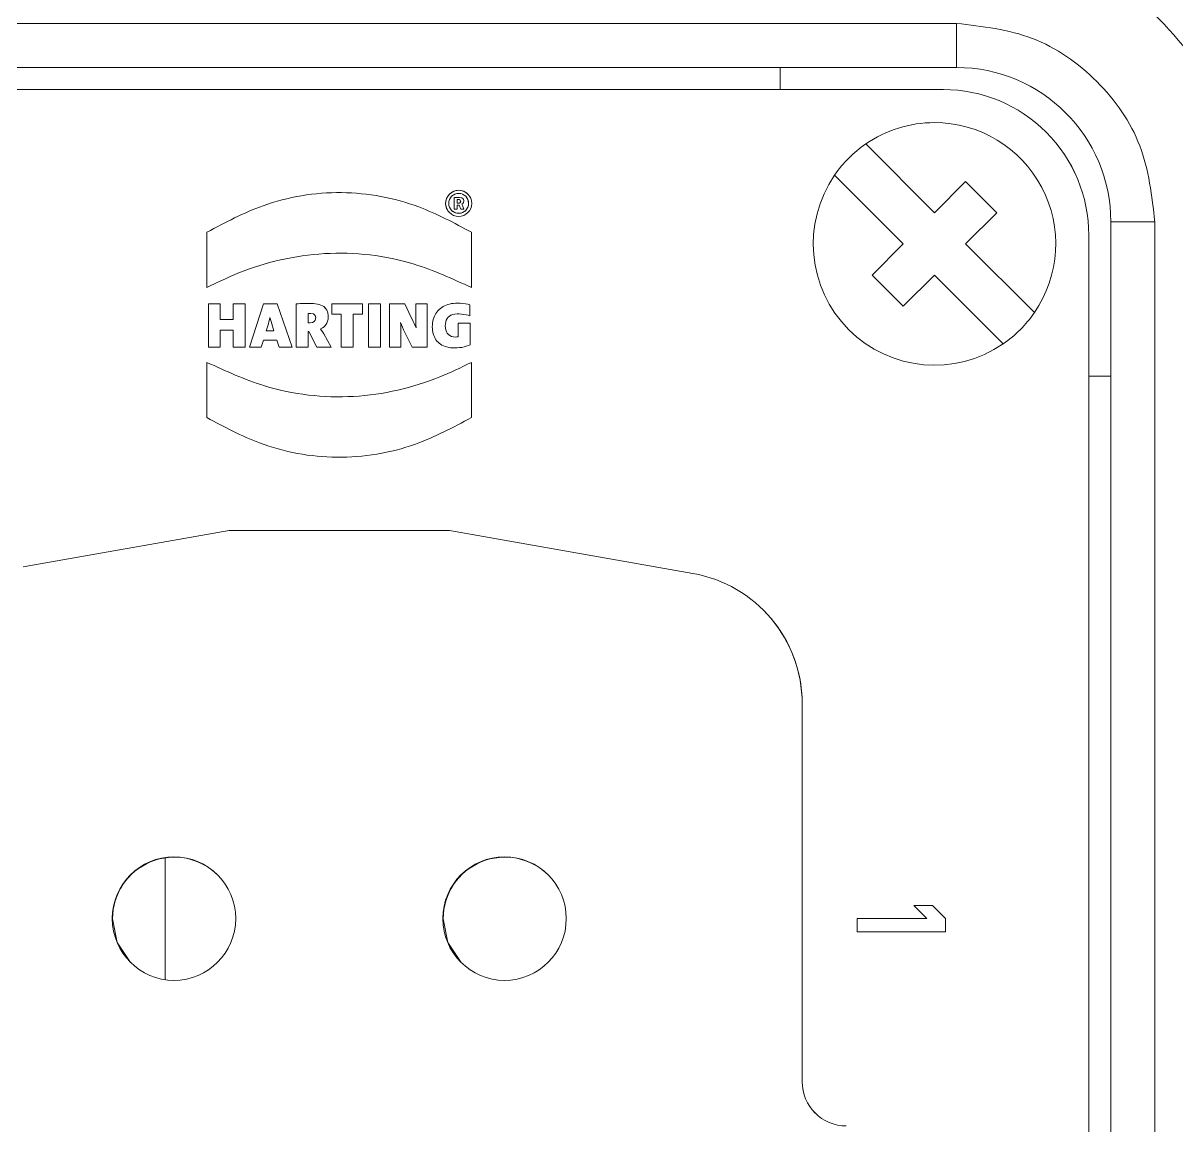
# Model space of a CAD drawing. Extents: x 4137 to 28680, y 2446 to 6814.
# Drawn here: x 14633.19 to 14666.17, y 3158.56 to 3190.06 of the extents above; entities that cross this region are included whole.
import ezdxf

# ---------------------------------------------------------------- set-up
doc = ezdxf.new("R2010")
doc.units = 0
doc.header["$LTSCALE"] = 0.5
doc.layers.get('0').update_dxf_attribs({"linetype": 'CONTINUOUS'})

msp = doc.modelspace()

# ---------------------------------------------------------------- linework, layer by layer
at = {"color": 7, "linetype": 'Continuous', "lineweight": 15}
for p, q in [((14659.873, 3190.053), (14624.593, 3190.053)), ((14659.873, 3190.053), (14624.593, 3190.053)), ((14659.873, 3190.053), (14659.873, 3188.793)), ((14659.873, 3190.053), (14659.873, 3188.793)), ((14659.873, 3188.793), (14624.593, 3188.793)), ((14659.873, 3188.793), (14624.593, 3188.793)), ((14654.833, 3188.793), (14654.833, 3188.162)), ((14654.833, 3188.793), (14654.833, 3188.162)), ((14659.496, 3188.162), (14624.972, 3188.162)), ((14659.496, 3188.162), (14624.972, 3188.162)), ((14662.436, 3186.944), (14662.436, 3186.944)), ((14662.436, 3186.944), (14662.436, 3186.944)), ((14657.279, 3186.608), (14659.243, 3184.644)), ((14657.279, 3186.608), (14659.243, 3184.644)), ((14658.352, 3183.753), (14656.388, 3185.717)), ((14658.352, 3183.753), (14656.388, 3185.717)), ((14659.243, 3184.644), (14660.134, 3185.535)), ((14659.243, 3184.644), (14660.134, 3185.535)), ((14660.134, 3185.535), (14661.025, 3184.644)), ((14660.134, 3185.535), (14661.025, 3184.644)), ((14645.667, 3185.081), (14645.511, 3185.081)), ((14645.511, 3185.081), (14645.511, 3184.743)), ((14645.511, 3185.081), (14645.511, 3184.743)), ((14645.511, 3185.081), (14645.511, 3185.081)), ((14645.667, 3185.081), (14645.511, 3185.081)), ((14645.667, 3185.081), (14645.511, 3185.081)), ((14645.511, 3185.081), (14645.511, 3184.743)), ((14645.511, 3185.081), (14645.511, 3184.743)), ((14645.511, 3185.081), (14645.511, 3185.081)), ((14645.667, 3185.081), (14645.511, 3185.081)), ((14645.737, 3185.068), (14645.667, 3185.081)), ((14645.737, 3185.068), (14645.667, 3185.081)), ((14645.667, 3185.081), (14645.667, 3185.081)), ((14645.737, 3185.068), (14645.667, 3185.081)), ((14645.737, 3185.068), (14645.667, 3185.081)), ((14645.667, 3185.081), (14645.667, 3185.081)), ((14645.777, 3185.034), (14645.737, 3185.068)), ((14645.777, 3185.034), (14645.737, 3185.068)), ((14645.737, 3185.068), (14645.737, 3185.068)), ((14645.777, 3185.034), (14645.737, 3185.068)), ((14645.777, 3185.034), (14645.737, 3185.068)), ((14645.737, 3185.068), (14645.737, 3185.068)), ((14645.79, 3184.983), (14645.777, 3185.034)), ((14645.79, 3184.983), (14645.777, 3185.034)), ((14645.845, 3185.112), (14645.845, 3185.112)), ((14645.845, 3185.112), (14645.845, 3185.112)), ((14645.442, 3184.71), (14645.442, 3184.709)), ((14645.442, 3184.71), (14645.442, 3184.709)), ((14645.511, 3184.743), (14645.595, 3184.743)), ((14645.511, 3184.743), (14645.595, 3184.743)), ((14645.595, 3185.017), (14645.652, 3185.017)), ((14645.595, 3185.017), (14645.595, 3184.921)), ((14645.595, 3185.017), (14645.652, 3185.017)), ((14645.595, 3185.017), (14645.595, 3184.921)), ((14645.652, 3184.921), (14645.595, 3184.921)), ((14645.595, 3184.921), (14645.652, 3184.921)), ((14645.595, 3184.921), (14645.595, 3184.921)), ((14645.652, 3184.921), (14645.595, 3184.921)), ((14645.595, 3184.921), (14645.652, 3184.921)), ((14645.595, 3184.921), (14645.595, 3184.921)), ((14645.595, 3184.743), (14645.595, 3184.864)), ((14645.595, 3184.864), (14645.658, 3184.864)), ((14645.595, 3184.743), (14645.595, 3184.864)), ((14645.595, 3184.864), (14645.658, 3184.864)), ((14645.652, 3184.921), (14645.652, 3184.921)), ((14645.652, 3184.921), (14645.652, 3184.921)), ((14645.658, 3184.864), (14645.701, 3184.743)), ((14645.658, 3184.864), (14645.701, 3184.743)), ((14645.658, 3184.864), (14645.658, 3184.864)), ((14645.658, 3184.864), (14645.701, 3184.743)), ((14645.658, 3184.864), (14645.701, 3184.743)), ((14645.658, 3184.864), (14645.658, 3184.864)), ((14645.686, 3185.003), (14645.686, 3185.003)), ((14645.686, 3185.003), (14645.686, 3185.003)), ((14645.701, 3184.743), (14645.794, 3184.743)), ((14645.701, 3184.743), (14645.794, 3184.743)), ((14645.731, 3184.889), (14645.762, 3184.909)), ((14645.731, 3184.889), (14645.762, 3184.909)), ((14645.744, 3184.867), (14645.731, 3184.889)), ((14645.744, 3184.867), (14645.731, 3184.889)), ((14645.751, 3184.852), (14645.744, 3184.867)), ((14645.751, 3184.852), (14645.744, 3184.867)), ((14645.794, 3184.743), (14645.751, 3184.852)), ((14645.794, 3184.743), (14645.751, 3184.852)), ((14645.762, 3184.909), (14645.783, 3184.939)), ((14645.762, 3184.909), (14645.783, 3184.939)), ((14645.783, 3184.939), (14645.79, 3184.983)), ((14645.783, 3184.939), (14645.79, 3184.983)), ((14645.928, 3184.911), (14645.928, 3184.911)), ((14645.928, 3184.911), (14645.928, 3184.911)), ((14661.025, 3184.644), (14660.134, 3183.753)), ((14661.025, 3184.644), (14660.134, 3183.753)), ((14665.543, 3184.383), (14664.283, 3184.383)), ((14664.283, 3127.683), (14664.283, 3184.383)), ((14665.543, 3184.383), (14664.283, 3184.383)), ((14664.283, 3127.683), (14664.283, 3184.383)), ((14665.543, 3127.683), (14665.543, 3184.383)), ((14665.543, 3127.683), (14665.543, 3184.383)), ((14638.447, 3182.507), (14638.447, 3184.086)), ((14638.447, 3184.086), (14638.447, 3184.086)), ((14638.447, 3184.086), (14638.447, 3182.507)), ((14638.447, 3182.507), (14638.447, 3184.086)), ((14638.447, 3184.086), (14638.447, 3184.086)), ((14638.447, 3184.086), (14638.447, 3182.507)), ((14646.007, 3184.086), (14646.007, 3182.507)), ((14646.007, 3184.086), (14646.007, 3182.507)), ((14657.461, 3182.862), (14658.352, 3183.753)), ((14657.461, 3182.862), (14658.352, 3183.753)), ((14660.134, 3183.753), (14662.098, 3181.789)), ((14660.134, 3183.753), (14662.098, 3181.789)), ((14663.654, 3128.06), (14663.654, 3184.004)), ((14663.654, 3128.06), (14663.654, 3184.004)), ((14658.352, 3181.971), (14657.461, 3182.862)), ((14658.352, 3181.971), (14657.461, 3182.862)), ((14659.243, 3182.862), (14658.352, 3181.971)), ((14659.243, 3182.862), (14658.352, 3181.971)), ((14661.207, 3180.898), (14659.243, 3182.862)), ((14661.207, 3180.898), (14659.243, 3182.862)), ((14638.487, 3182.041), (14638.829, 3182.041)), ((14638.487, 3180.803), (14638.487, 3182.041)), ((14638.487, 3182.04), (14638.487, 3182.041)), ((14638.487, 3182.041), (14638.829, 3182.041)), ((14638.487, 3180.803), (14638.487, 3182.041)), ((14638.487, 3182.04), (14638.487, 3182.041)), ((14638.487, 3180.803), (14638.487, 3182.04)), ((14638.487, 3182.04), (14638.829, 3182.04)), ((14638.487, 3180.803), (14638.487, 3182.04)), ((14638.487, 3182.04), (14638.829, 3182.04)), ((14638.829, 3182.041), (14638.829, 3181.589)), ((14638.829, 3182.041), (14638.829, 3181.589)), ((14639.199, 3182.041), (14639.54, 3182.041)), ((14639.199, 3181.589), (14639.199, 3182.041)), ((14639.199, 3182.041), (14639.199, 3182.04)), ((14639.199, 3182.041), (14639.54, 3182.041)), ((14639.199, 3181.589), (14639.199, 3182.041)), ((14639.199, 3182.041), (14639.199, 3182.04)), ((14639.199, 3181.589), (14639.199, 3182.04)), ((14639.199, 3182.04), (14639.54, 3182.04)), ((14639.199, 3181.589), (14639.199, 3182.04)), ((14639.199, 3182.04), (14639.54, 3182.04)), ((14639.54, 3182.041), (14639.54, 3180.803)), ((14639.54, 3182.041), (14639.54, 3180.803)), ((14639.662, 3180.803), (14640.066, 3182.041)), ((14639.662, 3180.803), (14640.066, 3182.041)), ((14639.663, 3180.803), (14640.066, 3182.04)), ((14639.663, 3180.803), (14640.066, 3182.04)), ((14640.066, 3182.041), (14640.456, 3182.041)), ((14640.066, 3182.041), (14640.066, 3182.04)), ((14640.066, 3182.041), (14640.456, 3182.041)), ((14640.066, 3182.041), (14640.066, 3182.04)), ((14640.066, 3182.04), (14640.456, 3182.04)), ((14640.066, 3182.04), (14640.456, 3182.04)), ((14640.456, 3182.041), (14640.88, 3180.803)), ((14640.456, 3182.041), (14640.88, 3180.803)), ((14641.001, 3182.041), (14641.052, 3182.044)), ((14641.001, 3182.041), (14641.052, 3182.044)), ((14641.001, 3182.04), (14641.052, 3182.043)), ((14641.001, 3182.04), (14641.052, 3182.043)), ((14641.001, 3180.803), (14641.001, 3182.041)), ((14641.001, 3182.041), (14641.001, 3182.04)), ((14641.001, 3180.803), (14641.001, 3182.041)), ((14641.001, 3182.041), (14641.001, 3182.04)), ((14641.001, 3180.803), (14641.001, 3182.04)), ((14641.001, 3180.803), (14641.001, 3182.04)), ((14641.052, 3182.044), (14641.108, 3182.046)), ((14641.052, 3182.043), (14641.108, 3182.046)), ((14641.052, 3182.044), (14641.108, 3182.046)), ((14641.052, 3182.043), (14641.108, 3182.046)), ((14641.052, 3182.044), (14641.052, 3182.043)), ((14641.052, 3182.044), (14641.052, 3182.043)), ((14641.108, 3182.046), (14641.167, 3182.048)), ((14641.108, 3182.046), (14641.167, 3182.048)), ((14641.108, 3182.046), (14641.167, 3182.048)), ((14641.108, 3182.046), (14641.167, 3182.048)), ((14641.108, 3182.046), (14641.108, 3182.046)), ((14641.108, 3182.046), (14641.108, 3182.046)), ((14641.167, 3182.048), (14641.228, 3182.049)), ((14641.167, 3182.048), (14641.229, 3182.049)), ((14641.167, 3182.048), (14641.228, 3182.049)), ((14641.167, 3182.048), (14641.229, 3182.049)), ((14641.167, 3182.048), (14641.167, 3182.048)), ((14641.167, 3182.048), (14641.167, 3182.048)), ((14641.228, 3182.049), (14641.292, 3182.05)), ((14641.228, 3182.049), (14641.292, 3182.05)), ((14641.228, 3182.049), (14641.229, 3182.049)), ((14641.228, 3182.049), (14641.229, 3182.049)), ((14641.229, 3182.049), (14641.292, 3182.05)), ((14641.229, 3182.049), (14641.292, 3182.05)), ((14641.292, 3182.05), (14641.358, 3182.05)), ((14641.292, 3182.05), (14641.358, 3182.05)), ((14641.292, 3182.05), (14641.292, 3182.05)), ((14641.292, 3182.05), (14641.358, 3182.05)), ((14641.292, 3182.05), (14641.358, 3182.05)), ((14641.292, 3182.05), (14641.292, 3182.05)), ((14641.342, 3181.766), (14641.359, 3181.768)), ((14641.342, 3181.766), (14641.359, 3181.768)), ((14641.342, 3181.5), (14641.342, 3181.766)), ((14641.342, 3181.5), (14641.342, 3181.766)), ((14641.358, 3182.05), (14641.424, 3182.05)), ((14641.358, 3182.05), (14641.424, 3182.05)), ((14641.358, 3182.05), (14641.358, 3182.05)), ((14641.358, 3182.05), (14641.424, 3182.05)), ((14641.358, 3182.05), (14641.424, 3182.05)), ((14641.358, 3182.05), (14641.358, 3182.05)), ((14641.359, 3181.768), (14641.382, 3181.769)), ((14641.359, 3181.768), (14641.382, 3181.769)), ((14641.382, 3181.769), (14641.406, 3181.769)), ((14641.382, 3181.769), (14641.406, 3181.769)), ((14641.406, 3181.769), (14641.495, 3181.751)), ((14641.406, 3181.769), (14641.495, 3181.751)), ((14641.424, 3182.05), (14641.489, 3182.049)), ((14641.424, 3182.05), (14641.489, 3182.048)), ((14641.424, 3182.05), (14641.424, 3182.05)), ((14641.424, 3182.05), (14641.489, 3182.049)), ((14641.424, 3182.05), (14641.489, 3182.048)), ((14641.424, 3182.05), (14641.424, 3182.05)), ((14641.489, 3182.049), (14641.55, 3182.043)), ((14641.489, 3182.049), (14641.489, 3182.048)), ((14641.489, 3182.049), (14641.55, 3182.043)), ((14641.489, 3182.049), (14641.489, 3182.048)), ((14641.489, 3182.048), (14641.55, 3182.043)), ((14641.489, 3182.048), (14641.55, 3182.043)), ((14641.495, 3181.751), (14641.543, 3181.704)), ((14641.495, 3181.751), (14641.543, 3181.704)), ((14641.55, 3182.043), (14641.607, 3182.034)), ((14641.55, 3182.043), (14641.607, 3182.034)), ((14641.55, 3182.043), (14641.55, 3182.043)), ((14641.55, 3182.043), (14641.607, 3182.034)), ((14641.55, 3182.043), (14641.607, 3182.034)), ((14641.55, 3182.043), (14641.55, 3182.043)), ((14641.607, 3182.034), (14641.659, 3182.022)), ((14641.607, 3182.034), (14641.659, 3182.021)), ((14641.607, 3182.034), (14641.607, 3182.034)), ((14641.607, 3182.034), (14641.659, 3182.022)), ((14641.607, 3182.034), (14641.659, 3182.021)), ((14641.607, 3182.034), (14641.607, 3182.034)), ((14641.659, 3182.022), (14641.707, 3182.005)), ((14641.659, 3182.022), (14641.659, 3182.021)), ((14641.659, 3182.022), (14641.707, 3182.005)), ((14641.659, 3182.022), (14641.659, 3182.021)), ((14641.659, 3182.021), (14641.707, 3182.005)), ((14641.659, 3182.021), (14641.707, 3182.005)), ((14641.707, 3182.005), (14641.75, 3181.984)), ((14641.707, 3182.005), (14641.75, 3181.984)), ((14641.707, 3182.005), (14641.707, 3182.005)), ((14641.707, 3182.005), (14641.75, 3181.984)), ((14641.707, 3182.005), (14641.75, 3181.984)), ((14641.707, 3182.005), (14641.707, 3182.005)), ((14641.75, 3181.984), (14641.788, 3181.96)), ((14641.75, 3181.984), (14641.788, 3181.96)), ((14641.75, 3181.984), (14641.75, 3181.984)), ((14641.75, 3181.984), (14641.788, 3181.96)), ((14641.75, 3181.984), (14641.788, 3181.96)), ((14641.75, 3181.984), (14641.75, 3181.984)), ((14641.788, 3181.96), (14641.821, 3181.931)), ((14641.788, 3181.96), (14641.822, 3181.931)), ((14641.788, 3181.96), (14641.788, 3181.96)), ((14641.788, 3181.96), (14641.821, 3181.931)), ((14641.788, 3181.96), (14641.822, 3181.931)), ((14641.788, 3181.96), (14641.788, 3181.96)), ((14641.821, 3181.931), (14641.85, 3181.898)), ((14641.821, 3181.931), (14641.85, 3181.898)), ((14641.85, 3181.898), (14641.873, 3181.86)), ((14641.85, 3181.898), (14641.873, 3181.86)), ((14641.873, 3181.86), (14641.892, 3181.818)), ((14641.873, 3181.86), (14641.892, 3181.818)), ((14641.892, 3181.818), (14641.905, 3181.771)), ((14641.892, 3181.818), (14641.905, 3181.771)), ((14641.905, 3181.771), (14641.913, 3181.719)), ((14641.905, 3181.771), (14641.913, 3181.719)), ((14642.017, 3182.041), (14642.893, 3182.041)), ((14642.017, 3181.748), (14642.017, 3182.041)), ((14642.017, 3182.041), (14642.017, 3182.04)), ((14642.017, 3182.041), (14642.893, 3182.041)), ((14642.017, 3181.748), (14642.017, 3182.041)), ((14642.017, 3182.041), (14642.017, 3182.04)), ((14642.017, 3182.04), (14642.893, 3182.04)), ((14642.017, 3181.748), (14642.017, 3182.04)), ((14642.017, 3182.04), (14642.893, 3182.04)), ((14642.017, 3181.748), (14642.017, 3182.04)), ((14642.284, 3181.748), (14642.017, 3181.748)), ((14642.284, 3181.748), (14642.017, 3181.748)), ((14642.284, 3180.803), (14642.284, 3181.748)), ((14642.284, 3181.748), (14642.284, 3181.747)), ((14642.284, 3180.803), (14642.284, 3181.748)), ((14642.284, 3181.748), (14642.284, 3181.747)), ((14642.284, 3180.803), (14642.284, 3181.747)), ((14642.284, 3180.803), (14642.284, 3181.747)), ((14642.625, 3181.748), (14642.625, 3180.803)), ((14642.893, 3181.748), (14642.625, 3181.748)), ((14642.625, 3181.748), (14642.625, 3180.803)), ((14642.893, 3181.748), (14642.625, 3181.748)), ((14642.893, 3182.041), (14642.893, 3181.748)), ((14642.893, 3182.041), (14642.893, 3181.748)), ((14643.065, 3180.803), (14643.065, 3182.041)), ((14643.065, 3182.041), (14643.405, 3182.041)), ((14643.065, 3182.041), (14643.065, 3182.04)), ((14643.065, 3180.803), (14643.065, 3182.041)), ((14643.065, 3182.041), (14643.405, 3182.041)), ((14643.065, 3182.041), (14643.065, 3182.04)), ((14643.065, 3180.803), (14643.065, 3182.04)), ((14643.065, 3182.04), (14643.405, 3182.04)), ((14643.065, 3180.803), (14643.065, 3182.04)), ((14643.065, 3182.04), (14643.405, 3182.04)), ((14643.405, 3182.041), (14643.405, 3180.803)), ((14643.405, 3182.041), (14643.405, 3180.803)), ((14643.663, 3182.041), (14644.099, 3182.041)), ((14643.663, 3180.803), (14643.663, 3182.041)), ((14643.663, 3182.041), (14643.663, 3182.04)), ((14643.663, 3182.041), (14644.099, 3182.041)), ((14643.663, 3180.803), (14643.663, 3182.041)), ((14643.663, 3182.041), (14643.663, 3182.04)), ((14643.663, 3180.803), (14643.663, 3182.04)), ((14643.663, 3182.04), (14644.099, 3182.04)), ((14643.663, 3180.803), (14643.663, 3182.04)), ((14643.663, 3182.04), (14644.099, 3182.04)), ((14644.099, 3182.041), (14644.279, 3181.672)), ((14644.099, 3182.041), (14644.279, 3181.672)), ((14644.416, 3182.041), (14644.745, 3182.041)), ((14644.416, 3181.608), (14644.416, 3182.041)), ((14644.416, 3182.041), (14644.416, 3182.04)), ((14644.416, 3182.041), (14644.745, 3182.041)), ((14644.416, 3181.608), (14644.416, 3182.041)), ((14644.416, 3182.041), (14644.416, 3182.04)), ((14644.416, 3181.608), (14644.416, 3182.04)), ((14644.416, 3182.04), (14644.745, 3182.04)), ((14644.416, 3181.608), (14644.416, 3182.04)), ((14644.416, 3182.04), (14644.745, 3182.04)), ((14644.745, 3182.041), (14644.745, 3180.803)), ((14644.745, 3182.041), (14644.745, 3180.803)), ((14644.97, 3181.727), (14644.994, 3181.768)), ((14644.97, 3181.727), (14644.994, 3181.768)), ((14644.97, 3181.727), (14644.994, 3181.767)), ((14644.97, 3181.727), (14644.994, 3181.767)), ((14644.994, 3181.768), (14645.021, 3181.806)), ((14644.994, 3181.767), (14645.021, 3181.806)), ((14644.994, 3181.768), (14645.021, 3181.806)), ((14644.994, 3181.767), (14645.021, 3181.806)), ((14644.994, 3181.768), (14644.994, 3181.767)), ((14644.994, 3181.768), (14644.994, 3181.767)), ((14645.021, 3181.806), (14645.051, 3181.842)), ((14645.021, 3181.806), (14645.051, 3181.842)), ((14645.021, 3181.806), (14645.051, 3181.841)), ((14645.021, 3181.806), (14645.051, 3181.841)), ((14645.021, 3181.806), (14645.021, 3181.806)), ((14645.021, 3181.806), (14645.021, 3181.806)), ((14645.051, 3181.842), (14645.084, 3181.875)), ((14645.051, 3181.841), (14645.084, 3181.875)), ((14645.051, 3181.842), (14645.084, 3181.875)), ((14645.051, 3181.841), (14645.084, 3181.875)), ((14645.051, 3181.842), (14645.051, 3181.841)), ((14645.051, 3181.842), (14645.051, 3181.841)), ((14645.084, 3181.875), (14645.119, 3181.906)), ((14645.084, 3181.875), (14645.119, 3181.906)), ((14645.084, 3181.875), (14645.119, 3181.906)), ((14645.084, 3181.875), (14645.119, 3181.906)), ((14645.084, 3181.875), (14645.084, 3181.875)), ((14645.084, 3181.875), (14645.084, 3181.875)), ((14645.119, 3181.906), (14645.157, 3181.934)), ((14645.119, 3181.906), (14645.157, 3181.934)), ((14645.119, 3181.906), (14645.157, 3181.934)), ((14645.119, 3181.906), (14645.157, 3181.934)), ((14645.119, 3181.906), (14645.119, 3181.906)), ((14645.119, 3181.906), (14645.119, 3181.906)), ((14645.157, 3181.934), (14645.197, 3181.96)), ((14645.157, 3181.934), (14645.197, 3181.96)), ((14645.157, 3181.934), (14645.197, 3181.96)), ((14645.157, 3181.934), (14645.197, 3181.96)), ((14645.157, 3181.934), (14645.157, 3181.934)), ((14645.157, 3181.934), (14645.157, 3181.934)), ((14645.197, 3181.96), (14645.241, 3181.983)), ((14645.197, 3181.96), (14645.241, 3181.983)), ((14645.197, 3181.96), (14645.241, 3181.983)), ((14645.197, 3181.96), (14645.241, 3181.983)), ((14645.197, 3181.96), (14645.197, 3181.96)), ((14645.197, 3181.96), (14645.197, 3181.96)), ((14645.241, 3181.983), (14645.286, 3182.003)), ((14645.241, 3181.983), (14645.286, 3182.003)), ((14645.241, 3181.983), (14645.286, 3182.003)), ((14645.241, 3181.983), (14645.286, 3182.003)), ((14645.241, 3181.983), (14645.241, 3181.983)), ((14645.241, 3181.983), (14645.241, 3181.983)), ((14645.286, 3182.003), (14645.334, 3182.021)), ((14645.286, 3182.003), (14645.334, 3182.021)), ((14645.286, 3182.003), (14645.334, 3182.02)), ((14645.286, 3182.003), (14645.334, 3182.02)), ((14645.286, 3182.003), (14645.286, 3182.003)), ((14645.286, 3182.003), (14645.286, 3182.003)), ((14645.334, 3182.021), (14645.384, 3182.035)), ((14645.334, 3182.02), (14645.384, 3182.035)), ((14645.334, 3182.021), (14645.384, 3182.035)), ((14645.334, 3182.02), (14645.384, 3182.035)), ((14645.334, 3182.021), (14645.334, 3182.02)), ((14645.334, 3182.021), (14645.334, 3182.02)), ((14645.384, 3182.035), (14645.437, 3182.046)), ((14645.384, 3182.035), (14645.437, 3182.046)), ((14645.384, 3182.035), (14645.437, 3182.046)), ((14645.384, 3182.035), (14645.437, 3182.046)), ((14645.384, 3182.035), (14645.384, 3182.035)), ((14645.384, 3182.035), (14645.384, 3182.035)), ((14645.473, 3181.736), (14645.423, 3181.717)), ((14645.473, 3181.736), (14645.423, 3181.717)), ((14645.437, 3182.046), (14645.492, 3182.054)), ((14645.437, 3182.046), (14645.492, 3182.054)), ((14645.437, 3182.046), (14645.492, 3182.054)), ((14645.437, 3182.046), (14645.492, 3182.054)), ((14645.437, 3182.046), (14645.437, 3182.046)), ((14645.437, 3182.046), (14645.437, 3182.046)), ((14645.531, 3181.748), (14645.473, 3181.736)), ((14645.531, 3181.748), (14645.473, 3181.736)), ((14645.492, 3182.054), (14645.548, 3182.059)), ((14645.492, 3182.054), (14645.549, 3182.059)), ((14645.492, 3182.054), (14645.548, 3182.059)), ((14645.492, 3182.054), (14645.549, 3182.059)), ((14645.492, 3182.054), (14645.492, 3182.054)), ((14645.492, 3182.054), (14645.492, 3182.054)), ((14645.595, 3181.752), (14645.531, 3181.748)), ((14645.595, 3181.752), (14645.531, 3181.748)), ((14645.548, 3182.059), (14645.607, 3182.061)), ((14645.548, 3182.059), (14645.607, 3182.061)), ((14645.548, 3182.059), (14645.549, 3182.059)), ((14645.548, 3182.059), (14645.549, 3182.059)), ((14645.549, 3182.059), (14645.608, 3182.061)), ((14645.549, 3182.059), (14645.608, 3182.061)), ((14645.659, 3181.751), (14645.595, 3181.752)), ((14645.659, 3181.751), (14645.595, 3181.752)), ((14645.607, 3182.061), (14645.689, 3182.059)), ((14645.607, 3182.061), (14645.608, 3182.061)), ((14645.607, 3182.061), (14645.689, 3182.059)), ((14645.607, 3182.061), (14645.608, 3182.061)), ((14645.608, 3182.061), (14645.689, 3182.059)), ((14645.608, 3182.061), (14645.689, 3182.059)), ((14645.726, 3181.746), (14645.659, 3181.751)), ((14645.726, 3181.746), (14645.659, 3181.751)), ((14645.689, 3182.059), (14645.766, 3182.052)), ((14645.689, 3182.059), (14645.766, 3182.052)), ((14645.689, 3182.059), (14645.689, 3182.059)), ((14645.689, 3182.059), (14645.766, 3182.052)), ((14645.689, 3182.059), (14645.766, 3182.052)), ((14645.689, 3182.059), (14645.689, 3182.059)), ((14645.792, 3181.739), (14645.726, 3181.746)), ((14645.792, 3181.739), (14645.726, 3181.746)), ((14645.766, 3182.052), (14645.838, 3182.042)), ((14645.766, 3182.052), (14645.838, 3182.042)), ((14645.766, 3182.052), (14645.766, 3182.052)), ((14645.766, 3182.052), (14645.838, 3182.042)), ((14645.766, 3182.052), (14645.838, 3182.042)), ((14645.766, 3182.052), (14645.766, 3182.052)), ((14645.856, 3181.729), (14645.792, 3181.739)), ((14645.856, 3181.729), (14645.792, 3181.739)), ((14645.838, 3182.042), (14645.903, 3182.029)), ((14645.838, 3182.042), (14645.903, 3182.029)), ((14645.838, 3182.042), (14645.838, 3182.042)), ((14645.838, 3182.042), (14645.903, 3182.029)), ((14645.838, 3182.042), (14645.903, 3182.029)), ((14645.838, 3182.042), (14645.838, 3182.042)), ((14645.903, 3182.029), (14645.961, 3182.013)), ((14645.903, 3182.029), (14645.961, 3182.013)), ((14645.903, 3182.029), (14645.903, 3182.029)), ((14645.903, 3182.029), (14645.961, 3182.013)), ((14645.903, 3182.029), (14645.961, 3182.013)), ((14645.903, 3182.029), (14645.903, 3182.029)), ((14645.961, 3182.013), (14645.961, 3181.701)), ((14645.961, 3182.013), (14645.961, 3181.701)), ((14638.829, 3181.589), (14639.199, 3181.589)), ((14638.829, 3181.589), (14639.199, 3181.589)), ((14638.829, 3181.589), (14638.829, 3181.589)), ((14638.829, 3181.589), (14639.199, 3181.589)), ((14638.829, 3181.589), (14639.199, 3181.589)), ((14638.829, 3181.589), (14638.829, 3181.589)), ((14639.199, 3181.589), (14639.199, 3181.589)), ((14639.199, 3181.589), (14639.199, 3181.589)), ((14640.143, 3181.273), (14640.203, 3181.47)), ((14640.143, 3181.273), (14640.203, 3181.47)), ((14640.203, 3181.47), (14640.22, 3181.531)), ((14640.203, 3181.47), (14640.22, 3181.531)), ((14640.22, 3181.531), (14640.235, 3181.59)), ((14640.22, 3181.531), (14640.235, 3181.59)), ((14640.235, 3181.59), (14640.248, 3181.647)), ((14640.235, 3181.59), (14640.248, 3181.647)), ((14640.248, 3181.647), (14640.264, 3181.59)), ((14640.248, 3181.646), (14640.248, 3181.647)), ((14640.248, 3181.647), (14640.264, 3181.59)), ((14640.248, 3181.646), (14640.248, 3181.647)), ((14640.248, 3181.646), (14640.264, 3181.59)), ((14640.248, 3181.646), (14640.264, 3181.59)), ((14640.264, 3181.59), (14640.279, 3181.532)), ((14640.264, 3181.59), (14640.279, 3181.532)), ((14640.264, 3181.59), (14640.264, 3181.59)), ((14640.264, 3181.59), (14640.279, 3181.532)), ((14640.264, 3181.59), (14640.279, 3181.532)), ((14640.264, 3181.59), (14640.264, 3181.59)), ((14640.279, 3181.532), (14640.297, 3181.472)), ((14640.279, 3181.532), (14640.297, 3181.472)), ((14640.279, 3181.532), (14640.279, 3181.532)), ((14640.279, 3181.532), (14640.297, 3181.472)), ((14640.279, 3181.532), (14640.297, 3181.472)), ((14640.279, 3181.532), (14640.279, 3181.532)), ((14640.297, 3181.472), (14640.359, 3181.273)), ((14640.297, 3181.472), (14640.359, 3181.273)), ((14640.297, 3181.472), (14640.297, 3181.472)), ((14640.297, 3181.472), (14640.359, 3181.273)), ((14640.297, 3181.472), (14640.359, 3181.273)), ((14640.297, 3181.472), (14640.297, 3181.472)), ((14641.358, 3181.498), (14641.342, 3181.5)), ((14641.358, 3181.498), (14641.342, 3181.5)), ((14641.342, 3181.5), (14641.342, 3181.5)), ((14641.358, 3181.498), (14641.342, 3181.5)), ((14641.358, 3181.498), (14641.342, 3181.5)), ((14641.342, 3181.5), (14641.342, 3181.5)), ((14641.379, 3181.497), (14641.358, 3181.498)), ((14641.379, 3181.497), (14641.358, 3181.498)), ((14641.358, 3181.498), (14641.358, 3181.498)), ((14641.379, 3181.497), (14641.358, 3181.498)), ((14641.379, 3181.497), (14641.358, 3181.498)), ((14641.358, 3181.498), (14641.358, 3181.498)), ((14641.399, 3181.496), (14641.379, 3181.497)), ((14641.399, 3181.496), (14641.379, 3181.497)), ((14641.379, 3181.497), (14641.379, 3181.497)), ((14641.399, 3181.496), (14641.379, 3181.497)), ((14641.399, 3181.496), (14641.379, 3181.497)), ((14641.379, 3181.497), (14641.379, 3181.497)), ((14641.463, 3181.505), (14641.399, 3181.496)), ((14641.463, 3181.505), (14641.399, 3181.496)), ((14641.463, 3181.505), (14641.399, 3181.496)), ((14641.463, 3181.505), (14641.399, 3181.496)), ((14641.399, 3181.496), (14641.399, 3181.496)), ((14641.399, 3181.496), (14641.399, 3181.496)), ((14641.513, 3181.532), (14641.463, 3181.505)), ((14641.513, 3181.532), (14641.463, 3181.505)), ((14641.513, 3181.532), (14641.463, 3181.505)), ((14641.513, 3181.532), (14641.463, 3181.505)), ((14641.463, 3181.505), (14641.463, 3181.505)), ((14641.463, 3181.505), (14641.463, 3181.505)), ((14641.545, 3181.576), (14641.513, 3181.532)), ((14641.545, 3181.576), (14641.513, 3181.532)), ((14641.545, 3181.576), (14641.513, 3181.532)), ((14641.545, 3181.576), (14641.513, 3181.532)), ((14641.513, 3181.532), (14641.513, 3181.532)), ((14641.513, 3181.532), (14641.513, 3181.532)), ((14641.543, 3181.704), (14641.557, 3181.637)), ((14641.543, 3181.704), (14641.557, 3181.637)), ((14641.543, 3181.704), (14641.543, 3181.704)), ((14641.543, 3181.704), (14641.557, 3181.637)), ((14641.543, 3181.704), (14641.557, 3181.637)), ((14641.543, 3181.704), (14641.543, 3181.704)), ((14641.557, 3181.637), (14641.545, 3181.576)), ((14641.557, 3181.637), (14641.545, 3181.576)), ((14641.557, 3181.637), (14641.545, 3181.576)), ((14641.557, 3181.637), (14641.545, 3181.576)), ((14641.545, 3181.576), (14641.545, 3181.576)), ((14641.545, 3181.576), (14641.545, 3181.576)), ((14641.557, 3181.637), (14641.557, 3181.637)), ((14641.557, 3181.637), (14641.557, 3181.637)), ((14641.84, 3181.433), (14641.799, 3181.388)), ((14641.84, 3181.433), (14641.799, 3181.388)), ((14641.872, 3181.484), (14641.84, 3181.433)), ((14641.872, 3181.484), (14641.84, 3181.433)), ((14641.896, 3181.541), (14641.872, 3181.484)), ((14641.896, 3181.541), (14641.872, 3181.484)), ((14641.911, 3181.601), (14641.896, 3181.541)), ((14641.911, 3181.601), (14641.896, 3181.541)), ((14641.916, 3181.663), (14641.911, 3181.601)), ((14641.916, 3181.663), (14641.911, 3181.601)), ((14641.913, 3181.719), (14641.916, 3181.663)), ((14641.913, 3181.719), (14641.916, 3181.663)), ((14643.982, 3181.505), (14643.987, 3181.44)), ((14644.007, 3181.44), (14643.982, 3181.505)), ((14644.008, 3181.44), (14643.982, 3181.505)), ((14643.982, 3181.505), (14643.982, 3181.505)), ((14643.982, 3181.505), (14643.987, 3181.44)), ((14644.007, 3181.44), (14643.982, 3181.505)), ((14644.008, 3181.44), (14643.982, 3181.505)), ((14643.982, 3181.505), (14643.982, 3181.505)), ((14643.987, 3181.44), (14643.99, 3181.379)), ((14643.987, 3181.44), (14643.99, 3181.379)), ((14644.037, 3181.371), (14644.007, 3181.44)), ((14644.007, 3181.44), (14644.008, 3181.44)), ((14644.037, 3181.371), (14644.007, 3181.44)), ((14644.007, 3181.44), (14644.008, 3181.44)), ((14644.037, 3181.371), (14644.008, 3181.44)), ((14644.037, 3181.371), (14644.008, 3181.44)), ((14644.279, 3181.672), (14644.311, 3181.606)), ((14644.279, 3181.672), (14644.311, 3181.606)), ((14644.311, 3181.606), (14644.343, 3181.54)), ((14644.311, 3181.606), (14644.343, 3181.54)), ((14644.343, 3181.54), (14644.373, 3181.475)), ((14644.343, 3181.54), (14644.373, 3181.475)), ((14644.373, 3181.475), (14644.402, 3181.412)), ((14644.373, 3181.475), (14644.402, 3181.412)), ((14644.402, 3181.412), (14644.429, 3181.352)), ((14644.402, 3181.412), (14644.429, 3181.352)), ((14644.417, 3181.526), (14644.416, 3181.608)), ((14644.417, 3181.526), (14644.416, 3181.608)), ((14644.416, 3181.608), (14644.416, 3181.608)), ((14644.417, 3181.526), (14644.416, 3181.608)), ((14644.417, 3181.526), (14644.416, 3181.608)), ((14644.416, 3181.608), (14644.416, 3181.608)), ((14644.421, 3181.438), (14644.417, 3181.526)), ((14644.422, 3181.438), (14644.417, 3181.526)), ((14644.417, 3181.526), (14644.417, 3181.526)), ((14644.421, 3181.438), (14644.417, 3181.526)), ((14644.422, 3181.438), (14644.417, 3181.526)), ((14644.417, 3181.526), (14644.417, 3181.526)), ((14644.429, 3181.352), (14644.421, 3181.438)), ((14644.422, 3181.438), (14644.421, 3181.438)), ((14644.429, 3181.352), (14644.421, 3181.438)), ((14644.422, 3181.438), (14644.421, 3181.438)), ((14644.429, 3181.351), (14644.422, 3181.438)), ((14644.429, 3181.351), (14644.422, 3181.438)), ((14644.889, 3181.388), (14644.891, 3181.442)), ((14644.889, 3181.388), (14644.891, 3181.442)), ((14644.889, 3181.388), (14644.891, 3181.442)), ((14644.889, 3181.388), (14644.891, 3181.442)), ((14644.891, 3181.442), (14644.896, 3181.494)), ((14644.891, 3181.442), (14644.896, 3181.494)), ((14644.891, 3181.442), (14644.896, 3181.494)), ((14644.891, 3181.442), (14644.896, 3181.494)), ((14644.891, 3181.442), (14644.891, 3181.442)), ((14644.891, 3181.442), (14644.891, 3181.442)), ((14644.896, 3181.494), (14644.905, 3181.545)), ((14644.896, 3181.494), (14644.905, 3181.545)), ((14644.896, 3181.494), (14644.905, 3181.545)), ((14644.896, 3181.494), (14644.905, 3181.545)), ((14644.896, 3181.494), (14644.896, 3181.494)), ((14644.896, 3181.494), (14644.896, 3181.494)), ((14644.905, 3181.545), (14644.916, 3181.593)), ((14644.905, 3181.545), (14644.916, 3181.593)), ((14644.905, 3181.545), (14644.916, 3181.593)), ((14644.905, 3181.545), (14644.916, 3181.593)), ((14644.905, 3181.545), (14644.905, 3181.545)), ((14644.905, 3181.545), (14644.905, 3181.545)), ((14644.916, 3181.593), (14644.931, 3181.64)), ((14644.916, 3181.593), (14644.931, 3181.64)), ((14644.916, 3181.593), (14644.931, 3181.64)), ((14644.916, 3181.593), (14644.931, 3181.64)), ((14644.916, 3181.593), (14644.916, 3181.593)), ((14644.916, 3181.593), (14644.916, 3181.593)), ((14644.931, 3181.64), (14644.949, 3181.685)), ((14644.931, 3181.64), (14644.949, 3181.685)), ((14644.931, 3181.64), (14644.949, 3181.685)), ((14644.931, 3181.64), (14644.949, 3181.685)), ((14644.931, 3181.64), (14644.931, 3181.64)), ((14644.931, 3181.64), (14644.931, 3181.64)), ((14644.949, 3181.685), (14644.97, 3181.727)), ((14644.949, 3181.685), (14644.97, 3181.727)), ((14644.949, 3181.685), (14644.97, 3181.727)), ((14644.949, 3181.685), (14644.97, 3181.727)), ((14644.949, 3181.685), (14644.949, 3181.685)), ((14644.949, 3181.685), (14644.949, 3181.685)), ((14644.97, 3181.727), (14644.97, 3181.727)), ((14644.97, 3181.727), (14644.97, 3181.727)), ((14645.262, 3181.47), (14645.259, 3181.412)), ((14645.262, 3181.47), (14645.259, 3181.412)), ((14645.259, 3181.412), (14645.263, 3181.35)), ((14645.259, 3181.412), (14645.263, 3181.35)), ((14645.272, 3181.524), (14645.262, 3181.47)), ((14645.272, 3181.524), (14645.262, 3181.47)), ((14645.289, 3181.573), (14645.272, 3181.524)), ((14645.289, 3181.573), (14645.272, 3181.524)), ((14645.312, 3181.618), (14645.289, 3181.573)), ((14645.312, 3181.618), (14645.289, 3181.573)), ((14645.343, 3181.657), (14645.312, 3181.618)), ((14645.343, 3181.657), (14645.312, 3181.618)), ((14645.379, 3181.69), (14645.343, 3181.657)), ((14645.379, 3181.69), (14645.343, 3181.657)), ((14645.423, 3181.717), (14645.379, 3181.69)), ((14645.423, 3181.717), (14645.379, 3181.69)), ((14645.632, 3181.488), (14645.972, 3181.488)), ((14645.632, 3181.102), (14645.632, 3181.488)), ((14645.632, 3181.488), (14645.632, 3181.487)), ((14645.632, 3181.488), (14645.972, 3181.488)), ((14645.632, 3181.102), (14645.632, 3181.488)), ((14645.632, 3181.488), (14645.632, 3181.487)), ((14645.632, 3181.102), (14645.632, 3181.487)), ((14645.632, 3181.487), (14645.972, 3181.487)), ((14645.632, 3181.102), (14645.632, 3181.487)), ((14645.632, 3181.487), (14645.972, 3181.487)), ((14645.913, 3181.716), (14645.856, 3181.729)), ((14645.913, 3181.716), (14645.856, 3181.729)), ((14645.961, 3181.701), (14645.913, 3181.716)), ((14645.961, 3181.701), (14645.913, 3181.716)), ((14645.972, 3181.488), (14645.972, 3180.867)), ((14645.972, 3181.488), (14645.972, 3180.867)), ((14638.829, 3181.29), (14638.829, 3180.803)), ((14639.199, 3181.29), (14638.829, 3181.29)), ((14638.829, 3181.29), (14638.829, 3180.803)), ((14639.199, 3181.29), (14638.829, 3181.29)), ((14639.199, 3180.803), (14639.199, 3181.29)), ((14639.199, 3180.803), (14639.199, 3181.29)), ((14639.199, 3181.29), (14639.199, 3181.29)), ((14639.199, 3180.803), (14639.199, 3181.29)), ((14639.199, 3180.803), (14639.199, 3181.29)), ((14639.199, 3181.29), (14639.199, 3181.29)), ((14640.359, 3181.273), (14640.143, 3181.273)), ((14640.143, 3181.273), (14640.143, 3181.273)), ((14640.359, 3181.273), (14640.143, 3181.273)), ((14640.359, 3181.273), (14640.143, 3181.273)), ((14640.143, 3181.273), (14640.143, 3181.273)), ((14640.359, 3181.273), (14640.143, 3181.273)), ((14640.359, 3181.273), (14640.359, 3181.273)), ((14640.359, 3181.273), (14640.359, 3181.273)), ((14641.342, 3181.254), (14641.342, 3180.803)), ((14641.358, 3181.254), (14641.342, 3181.254)), ((14641.342, 3181.254), (14641.342, 3180.803)), ((14641.358, 3181.254), (14641.342, 3181.254)), ((14641.588, 3180.803), (14641.358, 3181.254)), ((14641.358, 3181.254), (14641.358, 3181.253)), ((14641.588, 3180.803), (14641.358, 3181.254)), ((14641.358, 3181.254), (14641.358, 3181.253)), ((14641.588, 3180.803), (14641.358, 3181.253)), ((14641.588, 3180.803), (14641.358, 3181.253)), ((14641.75, 3181.351), (14641.694, 3181.323)), ((14641.75, 3181.351), (14641.694, 3181.323)), ((14641.694, 3181.323), (14641.726, 3181.275)), ((14641.694, 3181.323), (14641.726, 3181.275)), ((14641.726, 3181.275), (14641.756, 3181.228)), ((14641.726, 3181.275), (14641.756, 3181.228)), ((14641.799, 3181.388), (14641.75, 3181.351)), ((14641.799, 3181.388), (14641.75, 3181.351)), ((14641.756, 3181.228), (14641.784, 3181.181)), ((14641.756, 3181.228), (14641.784, 3181.181)), ((14641.784, 3181.181), (14642.002, 3180.803)), ((14641.784, 3181.181), (14642.002, 3180.803)), ((14643.99, 3181.379), (14643.991, 3181.309)), ((14643.99, 3181.379), (14643.991, 3181.309)), ((14643.991, 3181.309), (14643.991, 3180.803)), ((14643.991, 3181.309), (14643.991, 3180.803)), ((14644.069, 3181.299), (14644.037, 3181.371)), ((14644.069, 3181.299), (14644.037, 3181.371)), ((14644.037, 3181.371), (14644.037, 3181.371)), ((14644.069, 3181.299), (14644.037, 3181.371)), ((14644.069, 3181.299), (14644.037, 3181.371)), ((14644.037, 3181.371), (14644.037, 3181.371)), ((14644.104, 3181.226), (14644.069, 3181.299)), ((14644.104, 3181.226), (14644.069, 3181.299)), ((14644.069, 3181.299), (14644.069, 3181.299)), ((14644.104, 3181.226), (14644.069, 3181.299)), ((14644.104, 3181.226), (14644.069, 3181.299)), ((14644.069, 3181.299), (14644.069, 3181.299)), ((14644.312, 3180.803), (14644.104, 3181.226)), ((14644.312, 3180.803), (14644.104, 3181.226)), ((14644.104, 3181.226), (14644.104, 3181.226)), ((14644.312, 3180.803), (14644.104, 3181.226)), ((14644.312, 3180.803), (14644.104, 3181.226)), ((14644.104, 3181.226), (14644.104, 3181.226)), ((14644.429, 3181.352), (14644.429, 3181.351)), ((14644.429, 3181.352), (14644.429, 3181.351)), ((14644.891, 3181.334), (14644.889, 3181.388)), ((14644.891, 3181.334), (14644.889, 3181.388)), ((14644.889, 3181.388), (14644.889, 3181.388)), ((14644.891, 3181.334), (14644.889, 3181.388)), ((14644.891, 3181.334), (14644.889, 3181.388)), ((14644.889, 3181.388), (14644.889, 3181.388)), ((14644.896, 3181.281), (14644.891, 3181.334)), ((14644.896, 3181.281), (14644.891, 3181.334)), ((14644.891, 3181.334), (14644.891, 3181.334)), ((14644.896, 3181.281), (14644.891, 3181.334)), ((14644.896, 3181.281), (14644.891, 3181.334)), ((14644.891, 3181.334), (14644.891, 3181.334)), ((14644.904, 3181.231), (14644.896, 3181.281)), ((14644.904, 3181.231), (14644.896, 3181.281)), ((14644.896, 3181.281), (14644.896, 3181.281)), ((14644.904, 3181.231), (14644.896, 3181.281)), ((14644.904, 3181.231), (14644.896, 3181.281)), ((14644.896, 3181.281), (14644.896, 3181.281)), ((14644.916, 3181.183), (14644.904, 3181.231)), ((14644.916, 3181.183), (14644.904, 3181.231)), ((14644.904, 3181.231), (14644.904, 3181.231)), ((14644.916, 3181.183), (14644.904, 3181.231)), ((14644.916, 3181.183), (14644.904, 3181.231)), ((14644.904, 3181.231), (14644.904, 3181.231)), ((14644.93, 3181.137), (14644.916, 3181.183)), ((14644.93, 3181.137), (14644.916, 3181.183)), ((14644.916, 3181.183), (14644.916, 3181.183)), ((14644.93, 3181.137), (14644.916, 3181.183)), ((14644.93, 3181.137), (14644.916, 3181.183)), ((14644.916, 3181.183), (14644.916, 3181.183)), ((14644.948, 3181.094), (14644.93, 3181.137)), ((14644.948, 3181.094), (14644.93, 3181.137)), ((14644.93, 3181.137), (14644.93, 3181.137)), ((14644.948, 3181.094), (14644.93, 3181.137)), ((14644.948, 3181.094), (14644.93, 3181.137)), ((14644.93, 3181.137), (14644.93, 3181.137)), ((14644.969, 3181.053), (14644.948, 3181.094)), ((14644.97, 3181.053), (14644.948, 3181.094)), ((14644.948, 3181.094), (14644.948, 3181.094)), ((14644.969, 3181.053), (14644.948, 3181.094)), ((14644.97, 3181.053), (14644.948, 3181.094)), ((14644.948, 3181.094), (14644.948, 3181.094)), ((14645.263, 3181.35), (14645.273, 3181.294)), ((14645.263, 3181.35), (14645.273, 3181.294)), ((14645.273, 3181.294), (14645.291, 3181.244)), ((14645.273, 3181.294), (14645.291, 3181.244)), ((14645.291, 3181.244), (14645.316, 3181.2)), ((14645.291, 3181.244), (14645.316, 3181.2)), ((14645.316, 3181.2), (14645.349, 3181.163)), ((14645.316, 3181.2), (14645.349, 3181.163)), ((14645.349, 3181.163), (14645.39, 3181.133)), ((14645.349, 3181.163), (14645.39, 3181.133)), ((14645.349, 3181.163), (14645.349, 3181.163)), ((14645.349, 3181.163), (14645.39, 3181.133)), ((14645.349, 3181.163), (14645.39, 3181.133)), ((14645.349, 3181.163), (14645.349, 3181.163)), ((14645.39, 3181.133), (14645.439, 3181.111)), ((14645.39, 3181.133), (14645.439, 3181.111)), ((14645.39, 3181.133), (14645.39, 3181.133)), ((14645.39, 3181.133), (14645.439, 3181.111)), ((14645.39, 3181.133), (14645.439, 3181.111)), ((14645.39, 3181.133), (14645.39, 3181.133)), ((14645.439, 3181.111), (14645.496, 3181.098)), ((14645.439, 3181.111), (14645.496, 3181.098)), ((14645.439, 3181.111), (14645.439, 3181.111)), ((14645.439, 3181.111), (14645.496, 3181.098)), ((14645.439, 3181.111), (14645.496, 3181.098)), ((14645.439, 3181.111), (14645.439, 3181.111)), ((14645.496, 3181.098), (14645.562, 3181.093)), ((14645.496, 3181.098), (14645.562, 3181.093)), ((14645.496, 3181.098), (14645.496, 3181.098)), ((14645.496, 3181.098), (14645.562, 3181.093)), ((14645.496, 3181.098), (14645.562, 3181.093)), ((14645.496, 3181.098), (14645.496, 3181.098)), ((14645.562, 3181.093), (14645.587, 3181.094)), ((14645.562, 3181.093), (14645.588, 3181.094)), ((14645.562, 3181.093), (14645.587, 3181.094)), ((14645.562, 3181.093), (14645.588, 3181.094)), ((14645.562, 3181.093), (14645.562, 3181.093)), ((14645.562, 3181.093), (14645.562, 3181.093)), ((14645.587, 3181.094), (14645.611, 3181.097)), ((14645.587, 3181.094), (14645.611, 3181.097)), ((14645.587, 3181.094), (14645.588, 3181.094)), ((14645.587, 3181.094), (14645.588, 3181.094)), ((14645.588, 3181.094), (14645.611, 3181.097)), ((14645.588, 3181.094), (14645.611, 3181.097)), ((14645.611, 3181.097), (14645.632, 3181.102)), ((14645.611, 3181.097), (14645.632, 3181.102)), ((14645.611, 3181.097), (14645.632, 3181.102)), ((14645.611, 3181.097), (14645.632, 3181.102)), ((14645.611, 3181.097), (14645.611, 3181.097)), ((14645.611, 3181.097), (14645.611, 3181.097)), ((14645.632, 3181.102), (14645.632, 3181.102)), ((14645.632, 3181.102), (14645.632, 3181.102)), ((14638.829, 3180.803), (14638.487, 3180.803)), ((14638.829, 3180.803), (14638.487, 3180.803)), ((14639.54, 3180.803), (14639.199, 3180.803)), ((14639.54, 3180.803), (14639.199, 3180.803)), ((14640, 3180.803), (14639.662, 3180.803)), ((14640, 3180.803), (14639.662, 3180.803)), ((14640.062, 3181.005), (14640, 3180.803)), ((14640.062, 3181.005), (14640, 3180.803)), ((14640.444, 3181.005), (14640.062, 3181.005)), ((14640.444, 3181.005), (14640.062, 3181.005)), ((14640.508, 3180.803), (14640.444, 3181.005)), ((14640.508, 3180.803), (14640.444, 3181.005)), ((14640.444, 3181.005), (14640.444, 3181.005)), ((14640.508, 3180.803), (14640.444, 3181.005)), ((14640.508, 3180.803), (14640.444, 3181.005)), ((14640.444, 3181.005), (14640.444, 3181.005)), ((14640.88, 3180.803), (14640.508, 3180.803)), ((14640.88, 3180.803), (14640.508, 3180.803)), ((14641.342, 3180.803), (14641.001, 3180.803)), ((14641.342, 3180.803), (14641.001, 3180.803)), ((14642.002, 3180.803), (14641.588, 3180.803)), ((14642.002, 3180.803), (14641.588, 3180.803)), ((14642.625, 3180.803), (14642.284, 3180.803)), ((14642.625, 3180.803), (14642.284, 3180.803)), ((14643.405, 3180.803), (14643.065, 3180.803)), ((14643.405, 3180.803), (14643.065, 3180.803)), ((14643.991, 3180.803), (14643.663, 3180.803)), ((14643.991, 3180.803), (14643.663, 3180.803)), ((14644.745, 3180.803), (14644.312, 3180.803)), ((14644.745, 3180.803), (14644.312, 3180.803)), ((14644.994, 3181.014), (14644.969, 3181.053)), ((14644.969, 3181.053), (14644.97, 3181.053)), ((14644.994, 3181.014), (14644.969, 3181.053)), ((14644.969, 3181.053), (14644.97, 3181.053)), ((14644.994, 3181.014), (14644.97, 3181.053)), ((14644.994, 3181.014), (14644.97, 3181.053)), ((14645.021, 3180.979), (14644.994, 3181.014)), ((14645.021, 3180.979), (14644.994, 3181.014)), ((14644.994, 3181.014), (14644.994, 3181.014)), ((14645.021, 3180.979), (14644.994, 3181.014)), ((14645.021, 3180.979), (14644.994, 3181.014)), ((14644.994, 3181.014), (14644.994, 3181.014)), ((14645.052, 3180.946), (14645.021, 3180.979)), ((14645.052, 3180.946), (14645.021, 3180.979)), ((14645.021, 3180.979), (14645.021, 3180.979)), ((14645.052, 3180.946), (14645.021, 3180.979)), ((14645.052, 3180.946), (14645.021, 3180.979)), ((14645.021, 3180.979), (14645.021, 3180.979)), ((14645.086, 3180.915), (14645.052, 3180.946)), ((14645.086, 3180.915), (14645.052, 3180.946)), ((14645.123, 3180.888), (14645.086, 3180.915)), ((14645.123, 3180.888), (14645.086, 3180.915)), ((14645.163, 3180.864), (14645.123, 3180.888)), ((14645.163, 3180.864), (14645.123, 3180.888)), ((14645.206, 3180.842), (14645.163, 3180.864)), ((14645.206, 3180.842), (14645.163, 3180.864)), ((14645.252, 3180.824), (14645.206, 3180.842)), ((14645.252, 3180.824), (14645.206, 3180.842)), ((14645.301, 3180.809), (14645.252, 3180.824)), ((14645.301, 3180.809), (14645.252, 3180.824)), ((14645.353, 3180.797), (14645.301, 3180.809)), ((14645.353, 3180.797), (14645.301, 3180.809)), ((14645.408, 3180.788), (14645.353, 3180.797)), ((14645.408, 3180.788), (14645.353, 3180.797)), ((14645.466, 3180.783), (14645.408, 3180.788)), ((14645.466, 3180.783), (14645.408, 3180.788)), ((14645.527, 3180.781), (14645.466, 3180.783)), ((14645.527, 3180.781), (14645.466, 3180.783)), ((14645.598, 3180.783), (14645.527, 3180.781)), ((14645.598, 3180.783), (14645.527, 3180.781)), ((14645.668, 3180.789), (14645.598, 3180.783)), ((14645.668, 3180.789), (14645.598, 3180.783)), ((14645.736, 3180.798), (14645.668, 3180.789)), ((14645.736, 3180.798), (14645.668, 3180.789)), ((14645.8, 3180.811), (14645.736, 3180.798)), ((14645.8, 3180.811), (14645.736, 3180.798)), ((14645.861, 3180.827), (14645.8, 3180.811)), ((14645.861, 3180.827), (14645.8, 3180.811)), ((14645.919, 3180.846), (14645.861, 3180.827)), ((14645.919, 3180.846), (14645.861, 3180.827)), ((14645.972, 3180.867), (14645.919, 3180.846)), ((14645.972, 3180.867), (14645.919, 3180.846)), ((14638.447, 3178.789), (14638.447, 3180.368)), ((14638.447, 3180.368), (14638.447, 3180.368)), ((14638.447, 3178.789), (14638.447, 3180.368)), ((14638.447, 3178.789), (14638.447, 3180.368)), ((14638.447, 3180.368), (14638.447, 3180.368)), ((14638.447, 3178.789), (14638.447, 3180.368)), ((14646.007, 3180.368), (14646.007, 3178.789)), ((14646.007, 3180.368), (14646.007, 3178.789)), ((14663.654, 3179.973), (14664.283, 3179.973)), ((14663.654, 3174.806), (14663.654, 3179.973)), ((14663.654, 3179.973), (14664.283, 3179.973)), ((14663.654, 3174.806), (14663.654, 3179.973)), ((14633.191, 3174.527), (14639.08, 3175.566)), ((14633.191, 3174.527), (14639.08, 3175.566)), ((14639.08, 3175.566), (14645.38, 3175.566)), ((14639.08, 3175.566), (14645.38, 3175.566)), ((14645.38, 3175.566), (14652.336, 3174.339)), ((14645.38, 3175.566), (14652.336, 3174.339)), ((14663.658, 3174.802), (14663.654, 3174.806)), ((14663.658, 3174.802), (14663.654, 3174.806)), ((14663.658, 3137.254), (14663.658, 3174.802)), ((14663.658, 3137.254), (14663.658, 3174.802)), ((14654.357, 3173.286), (14654.353, 3173.289)), ((14654.357, 3173.286), (14654.353, 3173.289)), ((14655.46, 3170.617), (14655.46, 3159.816)), ((14655.464, 3170.613), (14655.46, 3170.617)), ((14655.46, 3170.617), (14655.46, 3159.816)), ((14655.464, 3170.613), (14655.46, 3170.617)), ((14655.464, 3170.613), (14655.464, 3159.812)), ((14655.464, 3170.613), (14655.464, 3159.812)), ((14637.256, 3166.215), (14637.256, 3162.731)), ((14637.256, 3166.215), (14637.256, 3162.731)), ((14658.655, 3164.856), (14659.185, 3164.856)), ((14659.026, 3164.478), (14658.655, 3164.856)), ((14658.655, 3164.856), (14659.185, 3164.856)), ((14659.026, 3164.478), (14658.655, 3164.856)), ((14659.185, 3164.856), (14659.555, 3164.478)), ((14659.185, 3164.856), (14659.555, 3164.478)), ((14635.741, 3164.478), (14635.749, 3164.47)), ((14635.741, 3164.478), (14635.749, 3164.47)), ((14645.191, 3164.478), (14645.199, 3164.47)), ((14645.191, 3164.478), (14645.199, 3164.47)), ((14657.035, 3164.1), (14657.035, 3164.478)), ((14657.035, 3164.478), (14659.026, 3164.478)), ((14657.035, 3164.1), (14657.035, 3164.478)), ((14657.035, 3164.478), (14659.026, 3164.478)), ((14659.555, 3164.478), (14659.555, 3164.1)), ((14659.555, 3164.478), (14659.555, 3164.1)), ((14659.555, 3164.1), (14657.035, 3164.1)), ((14659.555, 3164.1), (14657.035, 3164.1)), ((14655.46, 3159.816), (14655.464, 3159.812)), ((14655.46, 3159.816), (14655.464, 3159.812))]:
    msp.add_line(p, q, dxfattribs=at)
at = {"color": 8, "linetype": 'Continuous', "lineweight": 15}
msp.add_line((14663.654, 3184.004), (14663.654, 3184.004), dxfattribs=at)
msp.add_line((14663.654, 3184.004), (14663.654, 3184.004), dxfattribs=at)
at = {"color": 7, "linetype": 'Continuous', "lineweight": 15, "flags": 128}
for points in [[(14645.928, 3184.911), (14645.907, 3185.02), (14645.845, 3185.112)], [(14645.928, 3184.911), (14645.907, 3185.02), (14645.845, 3185.112)], [(14635.749, 3164.47), (14635.883, 3163.795), (14636.265, 3163.223)], [(14635.749, 3164.47), (14635.883, 3163.795), (14636.265, 3163.223)], [(14645.199, 3164.47), (14645.333, 3163.795), (14645.715, 3163.223)], [(14645.199, 3164.47), (14645.333, 3163.795), (14645.715, 3163.223)]]:
    msp.add_lwpolyline(points, dxfattribs=at)
at = {"color": 7, "linetype": 'Continuous', "lineweight": 15}
for centre, radius in [((14645.643, 3184.911), 0.373), ((14645.643, 3184.911), 0.373), ((14645.643, 3184.911), 0.285), ((14645.643, 3184.911), 0.285), ((14637.505, 3164.478), 1.764), ((14637.505, 3164.478), 1.764), ((14646.955, 3164.478), 1.764), ((14646.955, 3164.478), 1.764)]:
    msp.add_circle(centre, radius, dxfattribs=at)
for centre, radius, start, end in [((14659.873, 3184.383), 9.45, 0, 90), ((14659.873, 3184.383), 9.45, 0, 90), ((14659.873, 3184.383), 4.41, 0, 90), ((14659.873, 3184.383), 4.41, 0, 90), ((14659.496, 3184.004), 4.158, 359.9999, 90), ((14659.496, 3184.004), 4.158, 359.9999, 90), ((14659.243, 3183.753), 3.465, 90, 124.5243), ((14659.243, 3183.753), 3.465, 90, 124.5243), ((14659.243, 3183.753), 3.465, 325.4757, 90), ((14659.243, 3183.753), 3.465, 325.4757, 90), ((14659.496, 3184.004), 4.158, 359.9999, 44.9989), ((14659.496, 3184.004), 4.158, 359.9999, 44.9989), ((14659.243, 3183.753), 3.465, 124.5243, 145.4757), ((14659.243, 3183.753), 3.465, 124.5243, 145.4757), ((14659.243, 3183.753), 3.465, 145.4757, 304.5243), ((14659.243, 3183.753), 3.465, 145.4757, 304.5243), ((14645.643, 3184.911), 0.373, 44.9993, 224.9997), ((14645.643, 3184.911), 0.373, 44.9993, 224.9997), ((14645.643, 3184.911), 0.285, 225.0011, 359.9994), ((14645.643, 3184.911), 0.285, 225.0011, 359.9994), ((14645.652, 3184.969), 0.0482, 270.0015, 89.9985), ((14645.652, 3184.969), 0.0482, 270.0015, 89.9985), ((14645.652, 3184.969), 0.0482, 269.9983, 45.0018), ((14645.652, 3184.969), 0.0482, 269.9983, 45.0018), ((14659.243, 3183.753), 3.465, 304.5243, 325.4757), ((14659.243, 3183.753), 3.465, 304.5243, 325.4757), ((14651.68, 3170.617), 3.78, 0.0001, 79.9999), ((14651.68, 3170.617), 3.78, 0.0001, 79.9999), ((14651.684, 3170.613), 3.78, 0, 44.998), ((14651.684, 3170.613), 3.78, 0, 44.998), ((14637.513, 3164.47), 1.764, 44.9981, 179.9998), ((14637.513, 3164.47), 1.764, 44.9981, 179.9998), ((14646.963, 3164.47), 1.764, 44.9981, 179.9998), ((14646.963, 3164.47), 1.764, 44.9981, 179.9998), ((14656.72, 3159.816), 1.26, 180.0002, 269.9997), ((14656.72, 3159.816), 1.26, 180.0002, 269.9997), ((14656.724, 3159.812), 1.26, 180.0004, 224.9975), ((14656.724, 3159.812), 1.26, 180.0004, 224.9975)]:
    msp.add_arc(centre, radius, start, end, dxfattribs=at)
for points, knots in [([(14668.063, 3184.383), (14667.94, 3185.456), (14667.694, 3187.602), (14665.8, 3190.31), (14663.092, 3192.204), (14660.946, 3192.45), (14659.873, 3192.573)], [0, 0, 0, 0, 0.25, 0.5, 0.75, 1, 1, 1, 1]), ([(14668.063, 3184.383), (14667.94, 3185.456), (14667.694, 3187.602), (14665.8, 3190.31), (14663.092, 3192.204), (14660.946, 3192.45), (14659.873, 3192.573)], [0, 0, 0, 0, 0.25, 0.5, 0.75, 1, 1, 1, 1]), ([(14659.873, 3190.053), (14660.616, 3189.968), (14662.102, 3189.797), (14663.976, 3188.486), (14665.287, 3186.612), (14665.458, 3185.126), (14665.543, 3184.383)], [0, 0, 0, 0, 0.25, 0.5, 0.75, 1, 1, 1, 1]), ([(14659.873, 3190.053), (14660.616, 3189.968), (14662.102, 3189.797), (14663.976, 3188.486), (14665.287, 3186.612), (14665.458, 3185.126), (14665.543, 3184.383)], [0, 0, 0, 0, 0.25, 0.5, 0.75, 1, 1, 1, 1]), ([(14638.447, 3184.086), (14638.971, 3184.365), (14640.167, 3185), (14642.286, 3185.35), (14644.361, 3184.967), (14645.515, 3184.35), (14646.007, 3184.086)], [0, 0, 0, 0, 0.222631, 0.508433, 0.790224, 1, 1, 1, 1]), ([(14638.447, 3184.086), (14638.971, 3184.364), (14640.167, 3185), (14642.286, 3185.35), (14644.361, 3184.967), (14645.515, 3184.35), (14646.007, 3184.086)], [0, 0, 0, 0, 0.222632, 0.508434, 0.790224, 1, 1, 1, 1]), ([(14638.447, 3184.086), (14638.971, 3184.365), (14640.167, 3185), (14642.286, 3185.35), (14644.361, 3184.967), (14645.515, 3184.35), (14646.007, 3184.086)], [0, 0, 0, 0, 0.222631, 0.508433, 0.790224, 1, 1, 1, 1]), ([(14638.447, 3184.086), (14638.971, 3184.364), (14640.167, 3185), (14642.286, 3185.35), (14644.361, 3184.967), (14645.515, 3184.35), (14646.007, 3184.086)], [0, 0, 0, 0, 0.222632, 0.508434, 0.790224, 1, 1, 1, 1]), ([(14646.007, 3182.507), (14645.469, 3182.754), (14644.147, 3183.358), (14641.81, 3183.622), (14639.794, 3183.158), (14638.74, 3182.649), (14638.447, 3182.507)], [0, 0, 0, 0, 0.225419, 0.553216, 0.875897, 1, 1, 1, 1]), ([(14646.007, 3182.507), (14645.469, 3182.754), (14644.147, 3183.358), (14641.81, 3183.622), (14639.794, 3183.158), (14638.74, 3182.649), (14638.447, 3182.507)], [0, 0, 0, 0, 0.225419, 0.553216, 0.875897, 1, 1, 1, 1]), ([(14638.447, 3180.368), (14638.986, 3180.121), (14640.305, 3179.516), (14642.637, 3179.25), (14644.654, 3179.713), (14645.71, 3180.224), (14646.007, 3180.368)], [0, 0, 0, 0, 0.225373, 0.55232, 0.874165, 1, 1, 1, 1]), ([(14638.447, 3180.368), (14638.986, 3180.121), (14640.305, 3179.516), (14642.638, 3179.25), (14644.654, 3179.713), (14645.71, 3180.224), (14646.007, 3180.368)], [0, 0, 0, 0, 0.225373, 0.55232, 0.874164, 1, 1, 1, 1]), ([(14638.447, 3180.368), (14638.986, 3180.121), (14640.305, 3179.516), (14642.637, 3179.25), (14644.654, 3179.713), (14645.71, 3180.224), (14646.007, 3180.368)], [0, 0, 0, 0, 0.225373, 0.55232, 0.874165, 1, 1, 1, 1]), ([(14638.447, 3180.368), (14638.986, 3180.121), (14640.305, 3179.516), (14642.638, 3179.25), (14644.654, 3179.713), (14645.71, 3180.224), (14646.007, 3180.368)], [0, 0, 0, 0, 0.225373, 0.55232, 0.874164, 1, 1, 1, 1]), ([(14646.007, 3178.789), (14645.484, 3178.511), (14644.287, 3177.875), (14642.168, 3177.525), (14640.093, 3177.909), (14638.939, 3178.526), (14638.447, 3178.789)], [0, 0, 0, 0, 0.22263, 0.508523, 0.790384, 1, 1, 1, 1]), ([(14646.007, 3178.789), (14645.484, 3178.511), (14644.287, 3177.875), (14642.168, 3177.525), (14640.093, 3177.909), (14638.939, 3178.526), (14638.447, 3178.789)], [0, 0, 0, 0, 0.22263, 0.508523, 0.790384, 1, 1, 1, 1])]:
    msp.add_open_spline(points, degree=3, knots=knots, dxfattribs=at)

doc.saveas('drawing.dxf')
